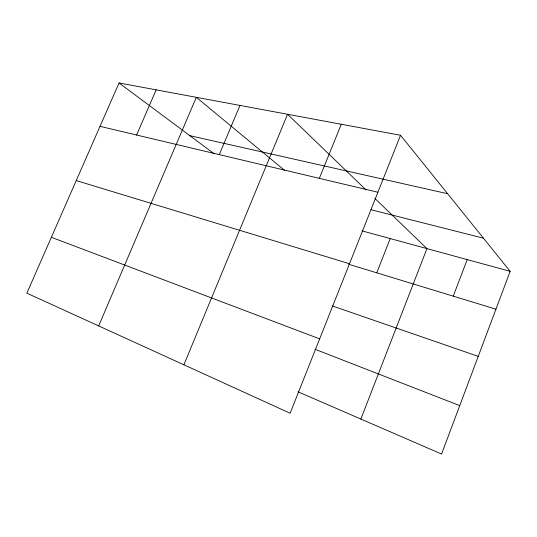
<?xml version="1.0" encoding="UTF-8"?>
<svg xmlns="http://www.w3.org/2000/svg" width="537" height="537" viewBox="0 0 537 537"><rect width="100%" height="100%" fill="white"/><g stroke="black" fill="none" stroke-linecap="round" stroke-linejoin="round"><path stroke-width="0.81" d="M400.535 135.257L290.121 413.242L26.85 293.168L119.053 82.96L400.535 135.257L510.15 271.333L441.575 454.04L297.961 391.775M453.248 296.149L467.197 259.599M360.871 419.055L426.942 248.604L374.907 198.455M376.752 272.823L390.218 238.569M319.334 178.351L341.29 124.248M183.896 364.791L287.557 114.267L365.979 189.85M219.271 154.622L239.972 105.427M98.667 325.925L196.327 97.318L284.63 170.39M136.593 135.022L156.153 89.854M189.85 135.673L447.636 193.723M100.016 126.349L377.907 192.239M371.007 209.712L483.454 238.186M362.039 230.876L510.15 271.333M76.234 180.573L349.506 263.741M348.768 264.285L495.946 309.178M332.235 305.902L478.232 356.373M51.357 237.287L319.663 338.867M314.87 349.211L459.746 405.623M119.053 82.96L214.223 153.824"/></g></svg>
